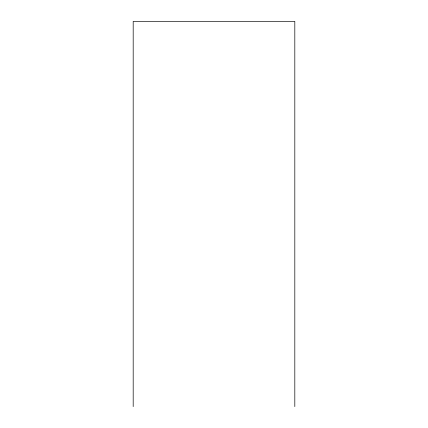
<?xml version="1.0" encoding="UTF-8"?>
<svg xmlns="http://www.w3.org/2000/svg" width="428" height="428" viewBox="0 0 428 428"><rect width="100%" height="100%" fill="white"/><g stroke="black" fill="none" stroke-linecap="round" stroke-linejoin="round"><path stroke-width="0.64" d="M294.812 406.6L294.812 21.4L133.188 21.4L133.188 406.6"/></g></svg>
